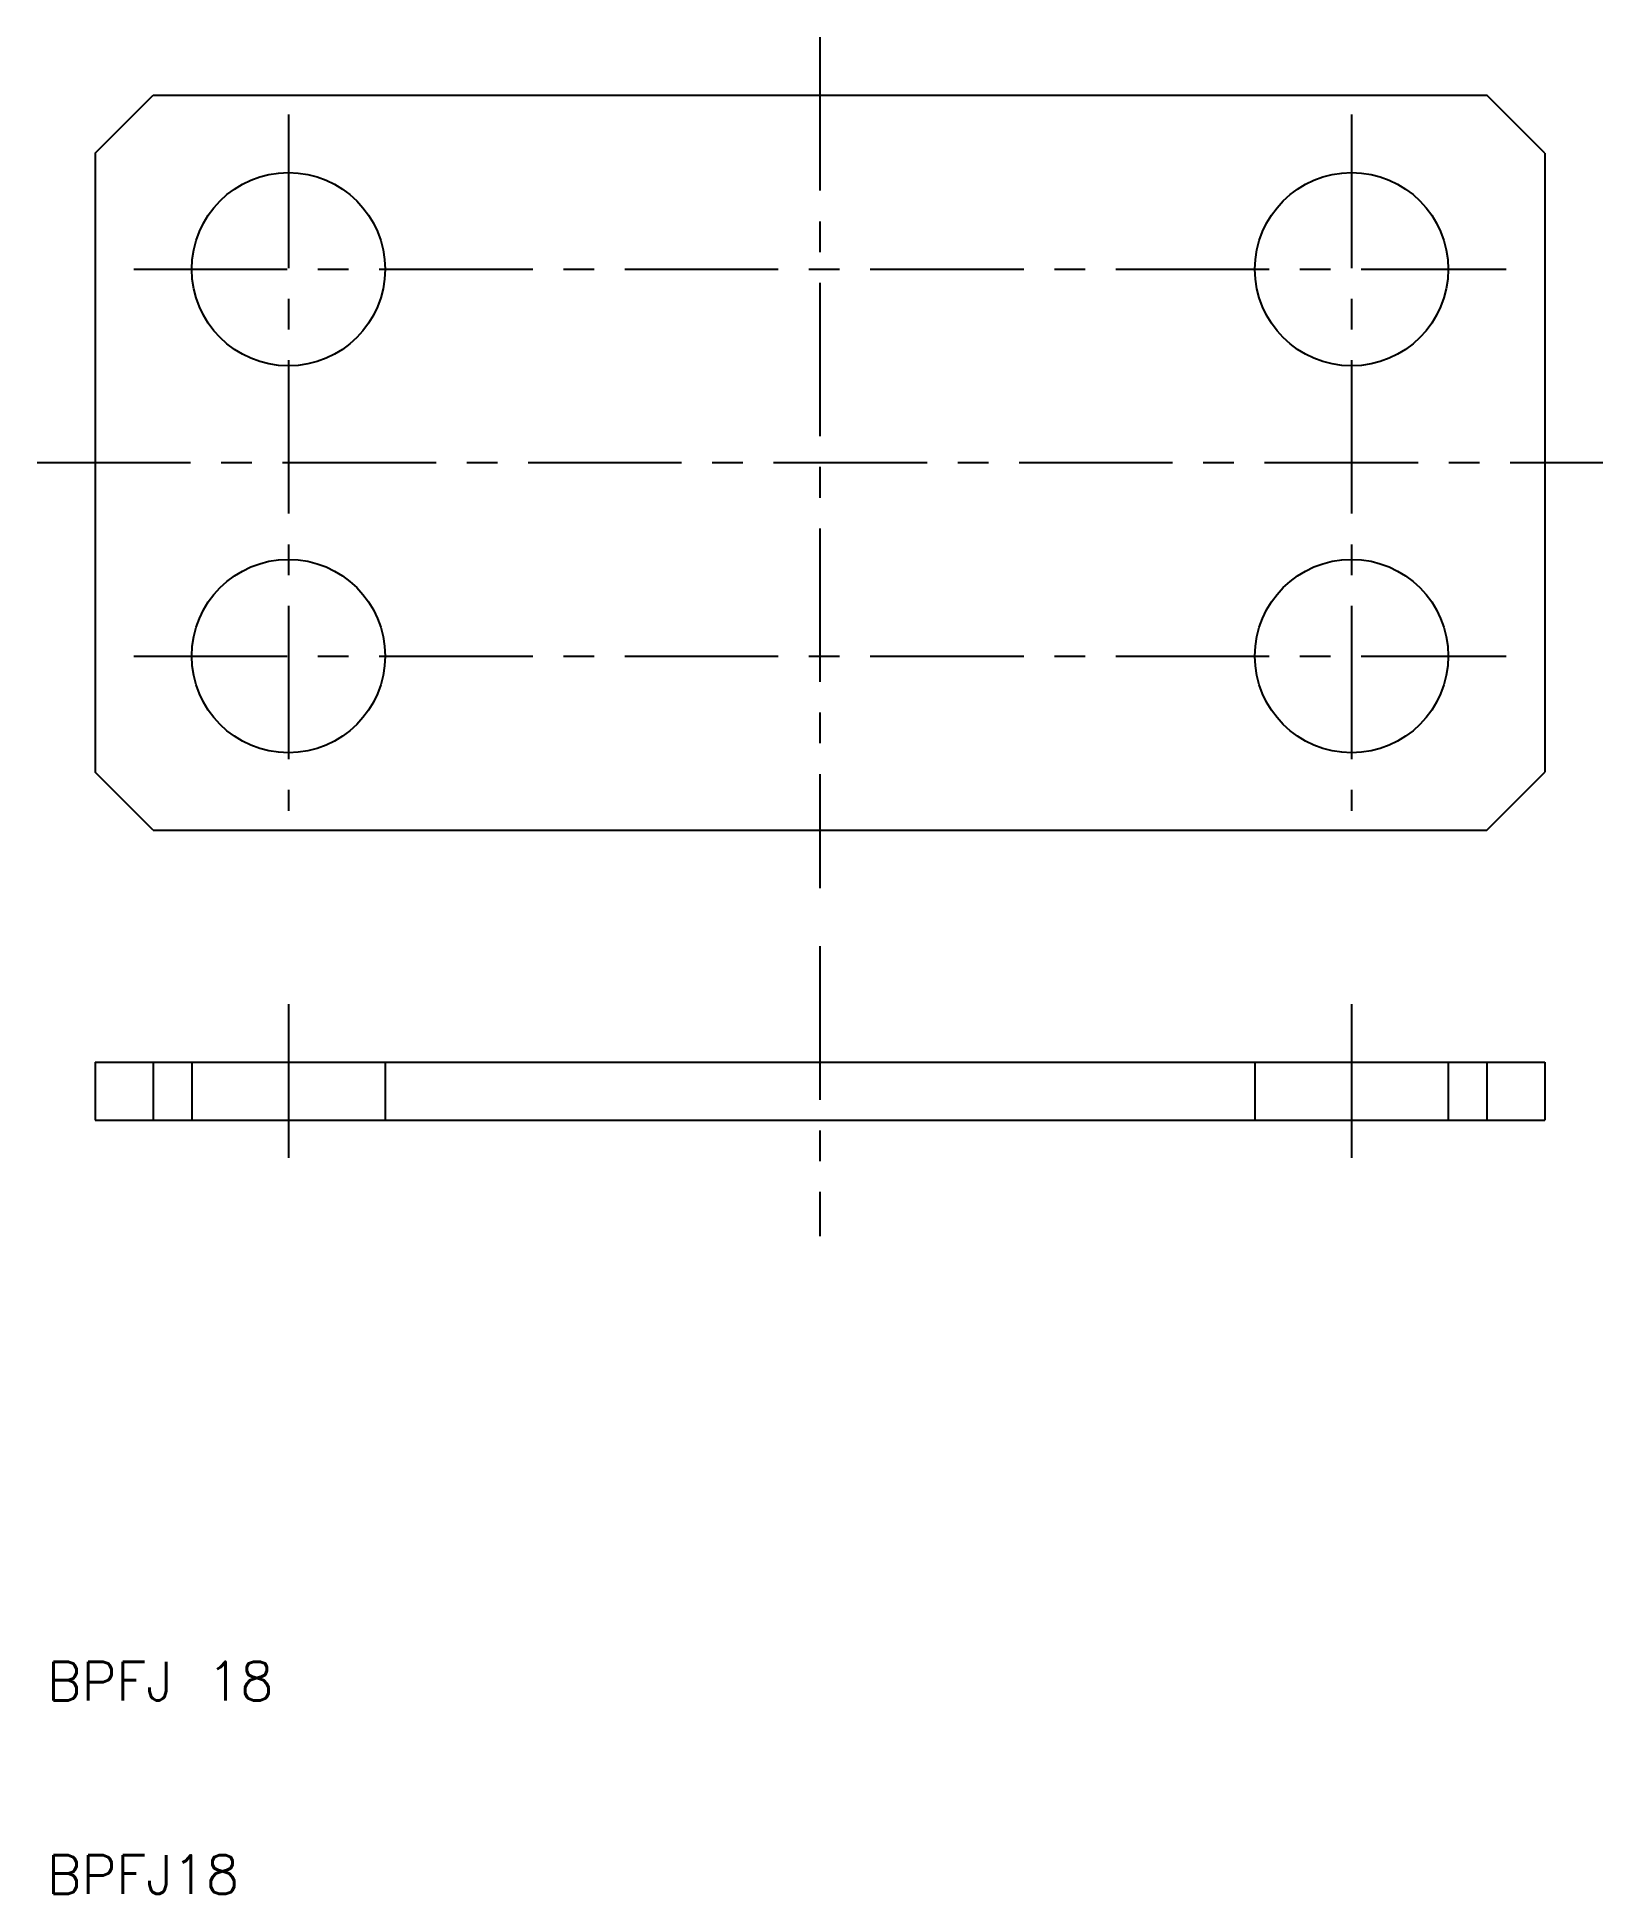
# Model space of a CAD drawing. Extents: x 9.5 to 90.5, y 10 to 106.
import ezdxf

# ---------------------------------------------------------------- set-up
doc = ezdxf.new("R2010")
doc.units = 0
doc.header["$LTSCALE"] = 0.25
doc.linetypes.add('CENTER', pattern=[50.8, 31.75, -6.35, 6.35, -6.35])
doc.linetypes.add('DASHED', pattern=[19.05, 12.7, -6.35])
doc.layers.get('0').update_dxf_attribs({"linetype": 'CONTINUOUS'})
doc.layers.add('CENTER', color=1, linetype='CENTER')
doc.styles.get("Standard").update_dxf_attribs({"font": 'txt.shx', "bigfont": 'extfont.shx'})

msp = doc.modelspace()

# ---------------------------------------------------------------- linework, layer by layer
for p, q in [((12.5, 100), (15.5, 103)), ((15.5, 103), (84.5, 103)), ((87.5, 100), (84.5, 103)), ((12.5, 100), (12.5, 68)), ((87.5, 100), (87.5, 68)), ((15.5, 65), (12.5, 68)), ((84.5, 65), (87.5, 68)), ((15.5, 65), (84.5, 65)), ((12.5, 53), (87.5, 53)), ((12.5, 53), (12.5, 50)), ((15.5, 53), (15.5, 50)), ((84.5, 53), (84.5, 50)), ((87.5, 53), (87.5, 50)), ((12.5, 50), (87.5, 50))]:
    msp.add_line(p, q)
at = {"color": 3, "linetype": 'DASHED'}
for p, q in [((17.5, 53), (17.5, 50)), ((27.5, 53), (27.5, 50)), ((72.5, 53), (72.5, 50)), ((82.5, 53), (82.5, 50))]:
    msp.add_line(p, q, dxfattribs=at)
for centre in [(22.5, 94), (77.5, 94), (22.5, 74), (77.5, 74)]:
    msp.add_circle(centre, 5)
at = {"layer": 'CENTER', "color": 1, "linetype": 'CENTER'}
for p, q in [((50, 106), (50, 62)), ((22.5, 102), (22.5, 66)), ((77.5, 102), (77.5, 66)), ((14.5, 94), (85.5, 94)), ((9.5, 84), (90.5, 84)), ((14.5, 74), (85.5, 74)), ((50, 59), (50, 44)), ((22.5, 56), (22.5, 47)), ((77.5, 56), (77.5, 47))]:
    msp.add_line(p, q, dxfattribs=at)

# ---------------------------------------------------------------- texts
for s, p in [('BPFJ 18', (10, 20)), ('BPFJ18', (10, 10))]:
    msp.add_text(s, height=2).set_placement(p)

doc.saveas('drawing.dxf')
